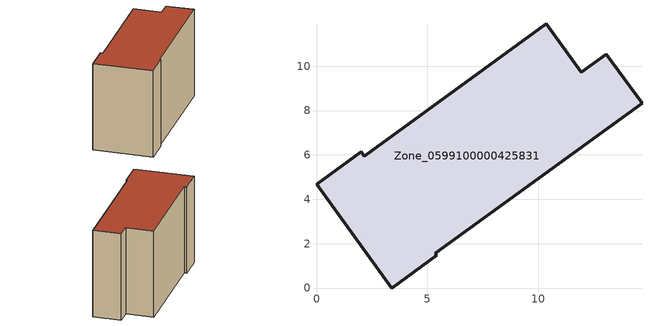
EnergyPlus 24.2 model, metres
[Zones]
Zone_0599100000425831
 floor ground (C_G): 14.67,8.33 5.34,1.56 5.41,1.47 3.39,0 0,4.67 2.02,6.14 2.16,5.95 10.36,11.9 11.93,9.73 13.06,10.54 z0
 wall outside (C_F): 3.39,0 5.41,1.47 5.34,1.56 14.67,8.33 13.06,10.54 11.93,9.73 10.36,11.9 2.16,5.95 2.02,6.14 0,4.67 3.39,0 z0:8.72
 roof outside (C_R): 5.34,1.56 14.67,8.33 13.06,10.54 11.93,9.73 10.36,11.9 2.16,5.95 2.02,6.14 0,4.67 3.39,0 5.41,1.47 z8.72
[BUILDING]
Pand.0599100000425831: North Axis=0; Terrain=City; Loads Convergence Tolerance Value=0.04; Temperature Convergence Tolerance Value=0.4; Solar Distribution=FullExterior; Maximum Number of Warmup Days=25; Minimum Number of Warmup Days=1
[Site:Location]
Rotterdam.The.Hague.AP_ZH_NLD Design_Conditions: Latitude=51.96; Longitude=4.45; Time Zone=1; Elevation=-4.5
[SITE:GROUNDTEMPERATURE:BUILDINGSURFACE]
18, 18, 18, 18, 18, 18, 18, 18, 18, 18, 18, 18
[MATERIAL] Thermal Absorptance=0.9; Solar Absorptance=0.7; Visible Absorptance=0.7
Name | Roughness | Thickness | Conductivity | Density | Specific Heat
G.TI.2006-2014 | MediumSmooth | 0.15 | 0.06 | 540 | 1210
F.TI.2006-2014 | Rough | 0.3 | 0.12 | 1920 | 840
R.TI.2006-2014 | MediumRough | 0.2 | 0.08 | 1500 | 1000
[CONSTRUCTION]
C_G: G.TI.2006-2014
C_F: F.TI.2006-2014
C_R: R.TI.2006-2014
[ZONE]
Zone_0599100000425831: Type=1; Multiplier=1; Ceiling Height=Autocalculate; Volume=Autocalculate; Floor Area=autocalculate; Part of Total Floor Area=Yes
[ZONEINFILTRATION:DESIGNFLOWRATE]
Infil_Zone_0599100000425831: Zone or ZoneList or Space or SpaceList=Zone_0599100000425831; Schedule=AlwaysOn; Design Flow Rate Calculation Method=Flow/Area; Flow Rate per Floor Area=0.0015; Constant Term Coefficient=1; Temperature Term Coefficient=0; Velocity Term Coefficient=0; Velocity Squared Term Coefficient=0
[HVACTEMPLATE:ZONE:IDEALLOADSAIRSYSTEM]
Zone_0599100000425831: Maximum Heating Supply Air Temperature=50; Minimum Cooling Supply Air Temperature=13; Maximum Heating Supply Air Humidity Ratio=0.0156; Minimum Cooling Supply Air Humidity Ratio=0.0077; Heating Limit=NoLimit; Cooling Limit=NoLimit; Dehumidification Control Type=ConstantSensibleHeatRatio; Cooling Sensible Heat Ratio=0.7; Dehumidification Setpoint=60; Humidification Control Type=None; Humidification Setpoint=30; Outdoor Air Method=None; Outdoor Air Flow Rate per Person=0.00944; Outdoor Air Flow Rate per Zone Floor Area=0; Outdoor Air Flow Rate per Zone=0; Demand Controlled Ventilation Type=None; Outdoor Air Economizer Type=NoEconomizer; Heat Recovery Type=None; Sensible Heat Recovery Effectiveness=0.7; Latent Heat Recovery Effectiveness=0.65
[ZONECONTROL:THERMOSTAT]
ThermostatControl_Zone_0599100000425831: Zone or ZoneList=Zone_0599100000425831; Control Type Schedule=DualSetpointControlType; Control 1=Thermostat_Zone_0599100000425831; Temperature Difference Between Cutout And Setpoint=0
[THERMOSTATSETPOINT:DUALSETPOINT]
Thermostat_Zone_0599100000425831: Heating Setpoint Temperature Schedule=HeatingSetpoint_Zone_0599100000425831; Cooling Setpoint Temperature Schedule=CoolingSetpoint_Zone_0599100000425831
[SCHEDULE:COMPACT]
HeatingSetpoint_Zone_0599100000425831: Through: 12/31, For: AllDays, Until: 24:00, 21
CoolingSetpoint_Zone_0599100000425831: Through: 12/31, For: AllDays, Until: 24:00, 24
DualSetpointControlType: Through: 12/31, For: AllDays, Until: 24:00, 4
AlwaysOn: Through: 12/31, For: AllDays, Until: 24:00, 1
